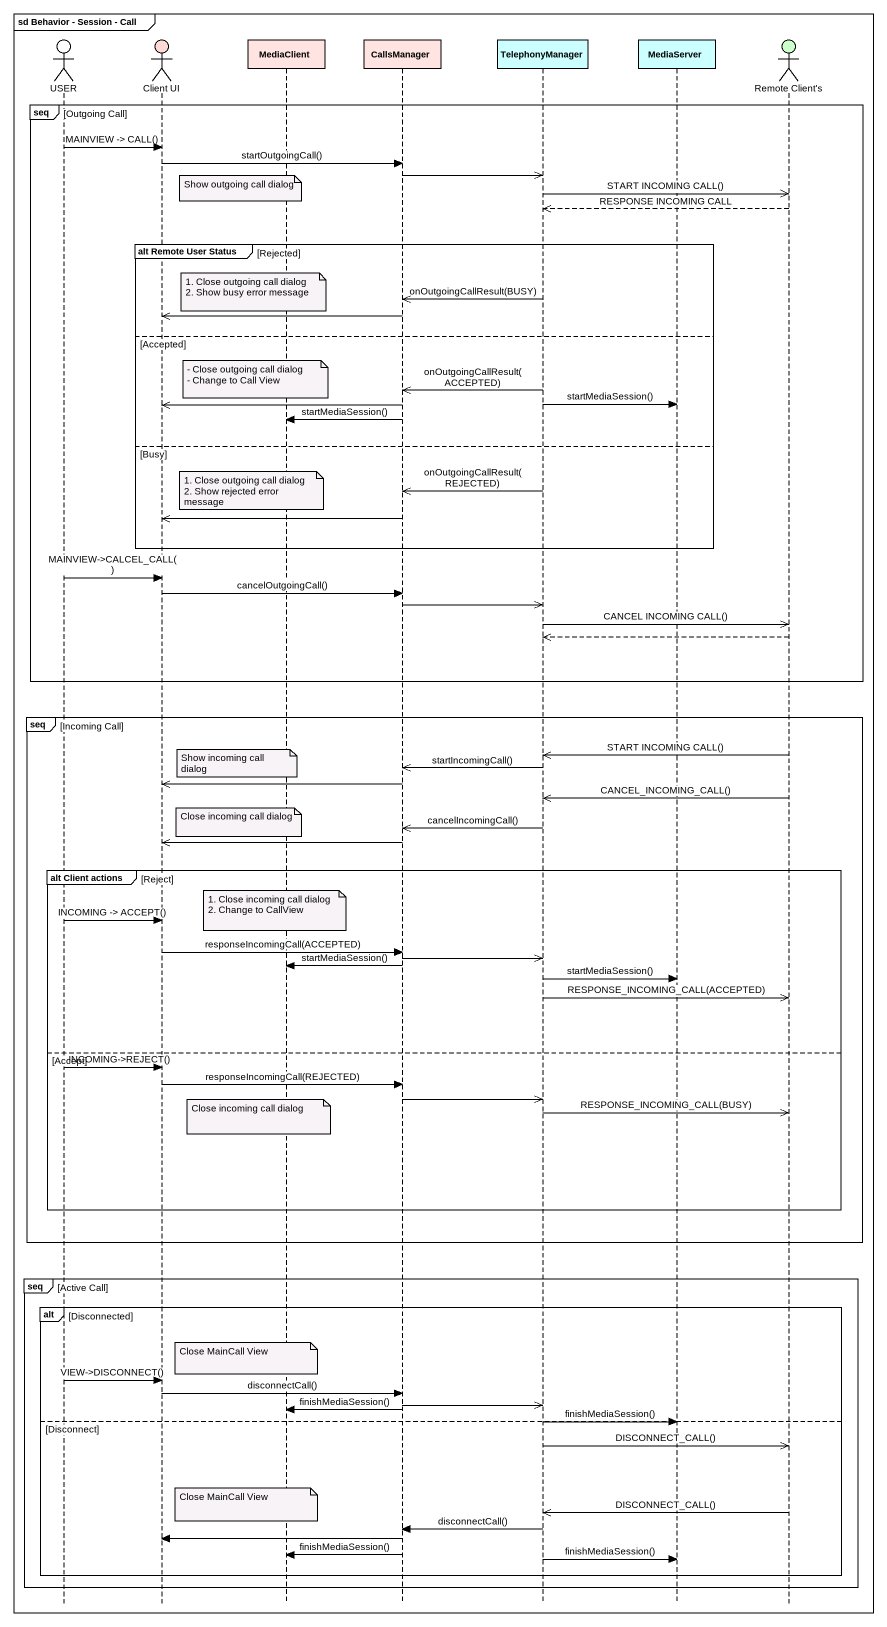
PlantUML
@startuml
mainframe sd Behavior - Session - Call
hide footbox
actor USER
actor "Client UI" as Client_UI #FFD9D5
participant MediaClient #FFE4E1
participant CallsManager #FFE4E1
participant TelephonyManager #CCFFFF
participant MediaServer #CCFFFF
actor "Remote Client's" as Remote_Client_s #CCFFCC

group seq [Outgoing Call]
  USER -> Client_UI : MAINVIEW -> CALL()
  Client_UI -> CallsManager : startOutgoingCall()
  CallsManager ->> TelephonyManager
  note over MediaClient : Show outgoing call dialog
  TelephonyManager ->> Remote_Client_s : START INCOMING CALL()
  Remote_Client_s -->> TelephonyManager : RESPONSE INCOMING CALL
  group alt Remote User Status [Rejected]
    note over MediaClient
      1. Close outgoing call dialog
      2. Show busy error message
    end note
    TelephonyManager ->> CallsManager : onOutgoingCallResult(BUSY)
    CallsManager ->> Client_UI
  else Accepted
    note over MediaClient
      - Close outgoing call dialog
      - Change to Call View
    end note
    TelephonyManager ->> CallsManager : onOutgoingCallResult(ACCEPTED)
    TelephonyManager -> MediaServer : startMediaSession()
    CallsManager ->> Client_UI
    CallsManager -> MediaClient : startMediaSession()
  else Busy
    note over MediaClient
      1. Close outgoing call dialog
      2. Show rejected error message
    end note
    TelephonyManager ->> CallsManager : onOutgoingCallResult(REJECTED)
    CallsManager ->> Client_UI
  end
  USER -> Client_UI : MAINVIEW->CALCEL_CALL()
  Client_UI -> CallsManager : cancelOutgoingCall()
  CallsManager ->> TelephonyManager
  TelephonyManager ->> Remote_Client_s : CANCEL INCOMING CALL()
  Remote_Client_s -->> TelephonyManager
end
group seq [Incoming Call]
  Remote_Client_s ->> TelephonyManager : START INCOMING CALL()
  note over MediaClient : Show incoming call dialog
  TelephonyManager ->> CallsManager : startIncomingCall()
  CallsManager ->> Client_UI
  Remote_Client_s ->> TelephonyManager : CANCEL_INCOMING_CALL()
  note over MediaClient : Close incoming call dialog
  TelephonyManager ->> CallsManager : cancelIncomingCall()
  CallsManager ->> Client_UI
  group alt Client actions [Reject]
    note over MediaClient
      1. Close incoming call dialog
      2. Change to CallView
    end note
    USER -> Client_UI : INCOMING -> ACCEPT()
    Client_UI -> CallsManager : responseIncomingCall(ACCEPTED)
    CallsManager ->> TelephonyManager
    CallsManager -> MediaClient : startMediaSession()
    TelephonyManager -> MediaServer : startMediaSession()
    TelephonyManager ->> Remote_Client_s : RESPONSE_INCOMING_CALL(ACCEPTED)
  else Accept
    USER -> Client_UI : INCOMING->REJECT()
    Client_UI -> CallsManager : responseIncomingCall(REJECTED)
    CallsManager ->> TelephonyManager
    TelephonyManager ->> Remote_Client_s : RESPONSE_INCOMING_CALL(BUSY)
    note over MediaClient : Close incoming call dialog
  end
end
group seq [Active Call]
  alt Disconnected
    note over MediaClient : Close MainCall View
    USER -> Client_UI : VIEW->DISCONNECT()
    Client_UI -> CallsManager : disconnectCall()
    CallsManager ->> TelephonyManager
    CallsManager -> MediaClient : finishMediaSession()
  else Disconnect
    TelephonyManager -> MediaServer : finishMediaSession()
    TelephonyManager ->> Remote_Client_s : DISCONNECT_CALL()
    note over MediaClient : Close MainCall View
    Remote_Client_s ->> TelephonyManager : DISCONNECT_CALL()
    TelephonyManager -> CallsManager : disconnectCall()
    CallsManager -> Client_UI
    CallsManager -> MediaClient : finishMediaSession()
    TelephonyManager -> MediaServer : finishMediaSession()
  end
end
@enduml
